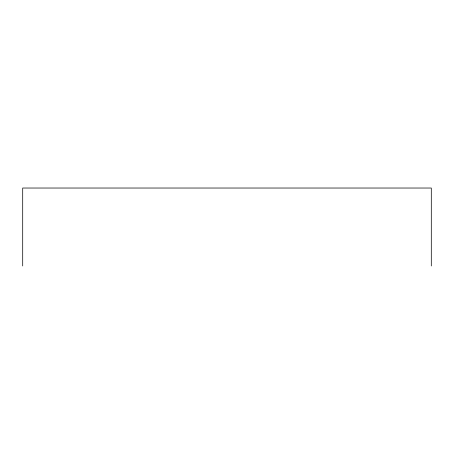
<?xml version="1.0" encoding="UTF-8"?>
<svg xmlns="http://www.w3.org/2000/svg" width="454" height="454" viewBox="0 0 454 454"><rect width="100%" height="100%" fill="white"/><g stroke="black" fill="none" stroke-linecap="round" stroke-linejoin="round"><path stroke-width="0.68" d="M431.3 265.97L431.3 188.03L22.7 188.03L22.7 265.97"/></g></svg>
